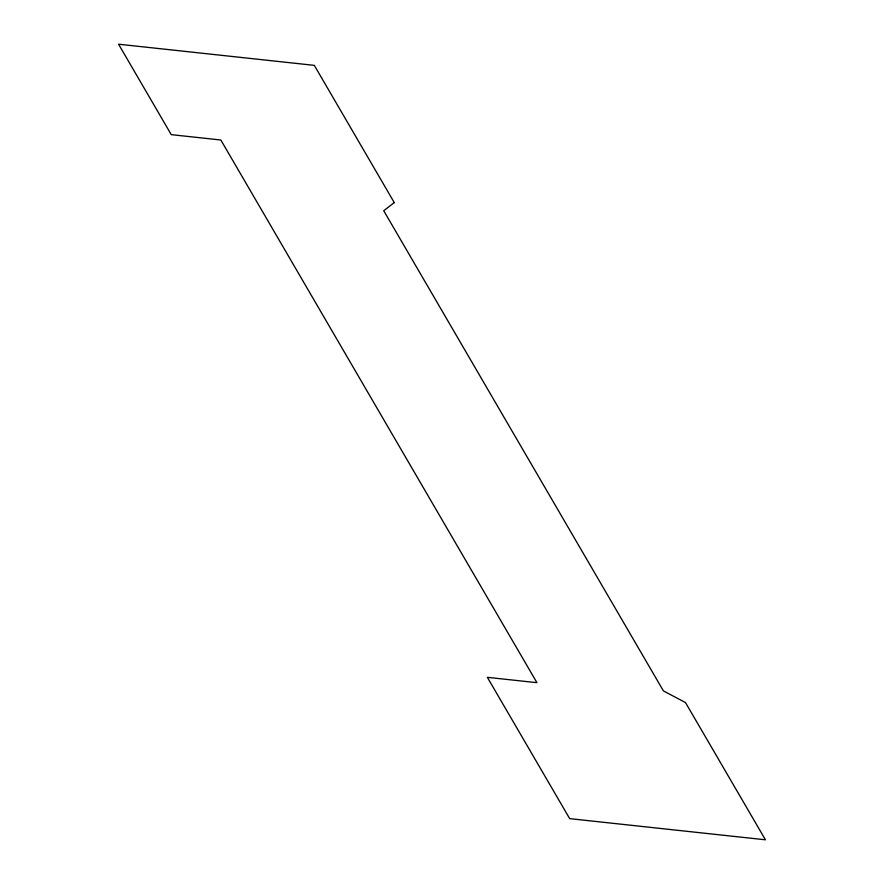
<?xml version="1.0" encoding="UTF-8"?>
<svg xmlns="http://www.w3.org/2000/svg" width="884" height="884" viewBox="0 0 884 884"><rect width="100%" height="100%" fill="white"/><g stroke="black" fill="none" stroke-linecap="round" stroke-linejoin="round"><path stroke-width="1.33" d="M394.253 202.58L383.722 210.735L663.409 690.89L685.498 702.581L765.434 839.8L569.683 818.639L487.36 677.321L536.942 682.68L220.834 140.004L171.253 134.644L118.566 44.2L314.317 65.361L394.253 202.58"/></g></svg>
